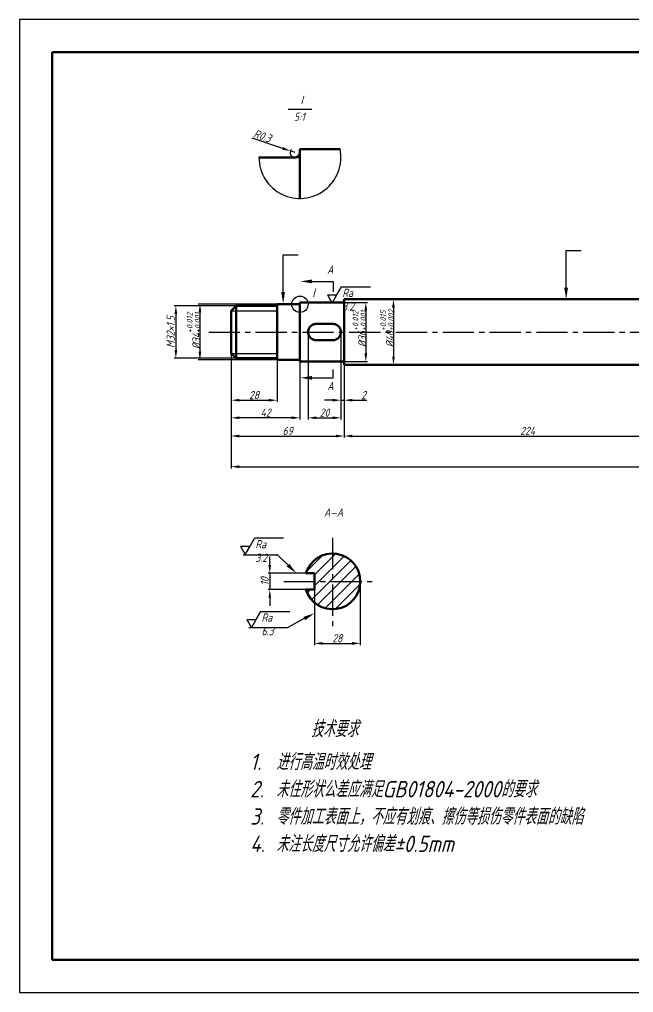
# Model space of a CAD drawing. Header units: millimetres. Extents: x -1183 to 2192, y -627 to 612.
# Drawn here: x 519 to 894, y -627 to -33 of the extents above; entities that cross this region are included whole.
import ezdxf
from ezdxf import colors
from ezdxf.entities.mleader import LeaderData, LeaderLine
from ezdxf.math import Vec2, Vec3

# ---------------------------------------------------------------- set-up
doc = ezdxf.new("R2010")
doc.units = ezdxf.units.MM
doc.linetypes.add('CENTER2', pattern=[28.575, 19.05, -3.175, 3.175, -3.175])
doc.layers.add('6文字层', color=7, linetype='Continuous')
for name, color, linetype, lineweight in [('剖面线', 7, 'Continuous', 25), ('标注', 7, 'Continuous', 25), ('点划线', 7, 'CENTER2', 25), ('粗实线', 7, 'Continuous', 50), ('细实线', 7, 'Continuous', 25)]:
    doc.layers.add(name, color=color, linetype=linetype, lineweight=lineweight)
doc.styles.add('8', font='gbeitc.shx', dxfattribs={"height": 8, "bigfont": 'gbcbig.shx'})
doc.styles.add('标注字体', font='gbeitc.shx', dxfattribs={"height": 5, "bigfont": 'gbcbig.shx'})
doc.dimstyles.new('标注', dxfattribs={"dimtxt": 5, "dimasz": 5, "dimexe": 1, "dimexo": 0, "dimtad": 1, "dimdec": 1, "dimdsep": 46, "dimtxsty": '标注字体', "dimcen": -1, "dimadec": 0, "dimazin": 0, "dimtfac": 1, "dimtdec": 1, "dimtmove": 0, "dimatfit": 3, "dimfxl": 1, "dimarcsym": 0})
doc.dimstyles.new('轴径 标注', dxfattribs={"dimtxt": 5, "dimasz": 5, "dimexe": 1, "dimexo": 0, "dimtad": 1, "dimdec": 1, "dimdsep": 46, "dimtxsty": '标注字体', "dimcen": -1, "dimadec": 0, "dimazin": 0, "dimtfac": 1, "dimtdec": 1, "dimtmove": 0, "dimatfit": 3, "dimfxl": 1, "dimarcsym": 0})

# ---------------------------------------------------------------- blocks, each defined once
blk = doc.blocks.new('*D123')
at = {"layer": 'Defpoints', "color": 0, "transparency": 16777216}
for p in [(651.36, -207.88), (614.6, -239.88), (651.36, -239.88)]:
    blk.add_point(p, dxfattribs=at)
at = {"layer": '标注', "color": 0, "lineweight": -2, "transparency": 16777216}
for p, q in [((651.36, -207.88), (613.6, -207.88)), ((614.6, -212.88), (614.6, -234.88)), ((651.36, -239.88), (613.6, -239.88))]:
    blk.add_line(p, q, dxfattribs=at)
at = {"layer": '标注', "color": 0, "transparency": 16777216}
for points in [[(613.76, -212.88), (615.43, -212.88), (614.6, -207.88)], [(613.76, -234.88), (615.43, -234.88), (614.6, -239.88)]]:
    blk.add_solid(points, dxfattribs=at)
at = {"layer": '标注', "color": 0, "transparency": 16777216, "insert": (611.47, -223.88), "char_height": 5, "attachment_point": 5, "rotation": 90, "style": '标注字体'}
blk.add_mtext('M32×1.5', dxfattribs=at)
blk = doc.blocks.new('*D125')
at = {"layer": 'Defpoints', "color": 0, "transparency": 16777216}
for p in [(648.36, -223.88), (717.36, -243.88), (717.36, -287.32)]:
    blk.add_point(p, dxfattribs=at)
at = {"layer": '标注', "color": 0, "lineweight": -2, "transparency": 16777216}
for p, q in [((648.36, -223.88), (648.36, -288.32)), ((717.36, -243.88), (717.36, -288.32)), ((653.36, -287.32), (712.36, -287.32))]:
    blk.add_line(p, q, dxfattribs=at)
at = {"layer": '标注', "color": 0, "transparency": 16777216}
for points in [[(653.36, -286.49), (653.36, -288.16), (648.36, -287.32)], [(712.36, -286.49), (712.36, -288.16), (717.36, -287.32)]]:
    blk.add_solid(points, dxfattribs=at)
at = {"layer": '标注', "color": 0, "transparency": 16777216, "insert": (682.86, -284.2), "char_height": 5, "attachment_point": 5, "style": '标注字体'}
blk.add_mtext('69', dxfattribs=at)
blk = doc.blocks.new('*D126')
at = {"layer": 'Defpoints', "color": 0, "transparency": 16777216}
for p in [(648.36, -223.88), (676.36, -240.88), (676.36, -265.47)]:
    blk.add_point(p, dxfattribs=at)
at = {"layer": '标注', "color": 0, "lineweight": -2, "transparency": 16777216}
for p, q in [((648.36, -223.88), (648.36, -266.47)), ((676.36, -240.88), (676.36, -266.47)), ((653.36, -265.47), (671.36, -265.47))]:
    blk.add_line(p, q, dxfattribs=at)
at = {"layer": '标注', "color": 0, "transparency": 16777216}
for points in [[(653.36, -264.64), (653.36, -266.3), (648.36, -265.47)], [(671.36, -264.64), (671.36, -266.3), (676.36, -265.47)]]:
    blk.add_solid(points, dxfattribs=at)
at = {"layer": '标注', "color": 0, "transparency": 16777216, "insert": (662.36, -262.34), "char_height": 5, "attachment_point": 5, "style": '标注字体'}
blk.add_mtext('28', dxfattribs=at)
blk = doc.blocks.new('*D127')
at = {"layer": 'Defpoints', "color": 0, "transparency": 16777216}
for p in [(648.36, -223.88), (690.36, -223.88), (648.36, -276.21)]:
    blk.add_point(p, dxfattribs=at)
at = {"layer": '标注', "color": 0, "lineweight": -2, "transparency": 16777216}
for p, q in [((648.36, -223.88), (648.36, -277.21)), ((690.36, -223.88), (690.36, -277.21)), ((685.36, -276.21), (653.36, -276.21))]:
    blk.add_line(p, q, dxfattribs=at)
at = {"layer": '标注', "color": 0, "transparency": 16777216}
for points in [[(653.36, -275.37), (653.36, -277.04), (648.36, -276.21)], [(685.36, -275.37), (685.36, -277.04), (690.36, -276.21)]]:
    blk.add_solid(points, dxfattribs=at)
at = {"layer": '标注', "color": 0, "transparency": 16777216, "insert": (669.36, -273.08), "char_height": 5, "attachment_point": 5, "style": '标注字体'}
blk.add_mtext('42', dxfattribs=at)
blk = doc.blocks.new('*D128')
at = {"layer": 'Defpoints', "color": 0, "transparency": 16777216}
for p in [(695.36, -223.88), (715.36, -223.88), (715.36, -276.21)]:
    blk.add_point(p, dxfattribs=at)
at = {"layer": '标注', "color": 0, "lineweight": -2, "transparency": 16777216}
for p, q in [((695.36, -223.88), (695.36, -277.21)), ((715.36, -223.88), (715.36, -277.21)), ((700.36, -276.21), (710.36, -276.21))]:
    blk.add_line(p, q, dxfattribs=at)
at = {"layer": '标注', "color": 0, "transparency": 16777216}
for points in [[(700.36, -275.37), (700.36, -277.04), (695.36, -276.21)], [(710.36, -275.37), (710.36, -277.04), (715.36, -276.21)]]:
    blk.add_solid(points, dxfattribs=at)
at = {"layer": '标注', "color": 0, "transparency": 16777216, "insert": (705.36, -273.08), "char_height": 5, "attachment_point": 5, "style": '标注字体'}
blk.add_mtext('20', dxfattribs=at)
blk = doc.blocks.new('*D129')
at = {"layer": 'Defpoints', "color": 0, "transparency": 16777216}
for p in [(715.36, -223.88), (717.36, -223.88), (717.36, -265.47)]:
    blk.add_point(p, dxfattribs=at)
at = {"layer": '标注', "color": 0, "lineweight": -2, "transparency": 16777216}
for p, q in [((715.36, -223.88), (715.36, -266.47)), ((717.36, -223.88), (717.36, -266.47)), ((710.36, -265.47), (705.36, -265.47)), ((715.36, -265.47), (717.36, -265.47)), ((722.36, -265.47), (731.11, -265.47))]:
    blk.add_line(p, q, dxfattribs=at)
at = {"layer": '标注', "color": 0, "transparency": 16777216}
for points in [[(710.36, -264.64), (710.36, -266.3), (715.36, -265.47)], [(722.36, -264.64), (722.36, -266.3), (717.36, -265.47)]]:
    blk.add_solid(points, dxfattribs=at)
at = {"layer": '标注', "color": 0, "transparency": 16777216, "insert": (729.23, -262.34), "char_height": 5, "attachment_point": 5, "style": '标注字体'}
blk.add_mtext('2', dxfattribs=at)
blk = doc.blocks.new('*D136')
at = {"layer": 'Defpoints', "color": 0, "transparency": 16777216}
for p in [(717.36, -223.88), (941.36, -223.88), (941.36, -287.32)]:
    blk.add_point(p, dxfattribs=at)
at = {"layer": '标注', "color": 0, "lineweight": -2, "transparency": 16777216}
for p, q in [((717.36, -223.88), (717.36, -288.32)), ((941.36, -223.88), (941.36, -288.32)), ((722.36, -287.32), (936.36, -287.32))]:
    blk.add_line(p, q, dxfattribs=at)
at = {"layer": '标注', "color": 0, "transparency": 16777216}
for points in [[(722.36, -286.49), (722.36, -288.16), (717.36, -287.32)], [(936.36, -286.49), (936.36, -288.16), (941.36, -287.32)]]:
    blk.add_solid(points, dxfattribs=at)
at = {"layer": '标注', "color": 0, "transparency": 16777216, "insert": (829.36, -284.2), "char_height": 5, "attachment_point": 5, "style": '标注字体'}
blk.add_mtext('224', dxfattribs=at)
blk = doc.blocks.new('*D137')
at = {"layer": 'Defpoints', "color": 0, "transparency": 16777216}
for p in [(648.36, -223.88), (1212.36, -223.88), (1212.36, -306.06)]:
    blk.add_point(p, dxfattribs=at)
at = {"layer": '标注', "color": 0, "lineweight": -2, "transparency": 16777216}
for p, q in [((648.36, -223.88), (648.36, -307.06)), ((1212.36, -223.88), (1212.36, -307.06)), ((653.36, -306.06), (1207.36, -306.06))]:
    blk.add_line(p, q, dxfattribs=at)
at = {"layer": '标注', "color": 0, "transparency": 16777216}
for points in [[(653.36, -305.23), (653.36, -306.9), (648.36, -306.06)], [(1207.36, -305.23), (1207.36, -306.9), (1212.36, -306.06)]]:
    blk.add_solid(points, dxfattribs=at)
at = {"layer": '标注', "color": 0, "transparency": 16777216, "insert": (930.36, -302.94), "char_height": 5, "attachment_point": 5, "style": '标注字体'}
blk.add_mtext('564', dxfattribs=at)
blk = doc.blocks.new('*D142')
at = {"layer": 'Defpoints', "color": 0, "transparency": 16777216}
for p in [(684.52, -113.34), (687.36, -114.32)]:
    blk.add_point(p, dxfattribs=at)
at = {"layer": '标注', "color": 0, "lineweight": -2, "transparency": 16777216}
for p, q in [((661.06, -105.24), (679.8, -111.71)), ((687.36, -114.32), (684.52, -113.34))]:
    blk.add_line(p, q, dxfattribs=at)
blk.add_arc((687.36, -114.32), 3, 141.8437, 270, dxfattribs=at)
at = {"layer": '标注', "color": 0, "transparency": 16777216}
blk.add_solid([(680.07, -110.92), (679.52, -112.5), (684.52, -113.34)], dxfattribs=at)
at = {"layer": '标注', "color": 0, "transparency": 16777216, "insert": (667.44, -104.14), "char_height": 5, "attachment_point": 5, "rotation": 340.94229, "style": '标注字体'}
blk.add_mtext('R0.3', dxfattribs=at)
blk = doc.blocks.new('*D149')
at = {"layer": 'Defpoints', "color": 0, "transparency": 16777216}
for p in [(683.06, -206.88), (629.32, -240.88), (683.06, -240.88)]:
    blk.add_point(p, dxfattribs=at)
at = {"layer": '标注', "color": 0, "lineweight": -2, "transparency": 16777216}
for p, q in [((683.06, -206.88), (628.32, -206.88)), ((629.32, -211.88), (629.32, -235.88)), ((683.06, -240.88), (628.32, -240.88))]:
    blk.add_line(p, q, dxfattribs=at)
at = {"layer": '标注', "color": 0, "transparency": 16777216}
for points in [[(628.48, -211.88), (630.15, -211.88), (629.32, -206.88)], [(628.48, -235.88), (630.15, -235.88), (629.32, -240.88)]]:
    blk.add_solid(points, dxfattribs=at)
at = {"layer": '标注', "color": 0, "transparency": 16777216, "insert": (625.48, -223.14), "char_height": 5, "attachment_point": 5, "rotation": 90, "style": '标注字体'}
blk.add_mtext('%%C34{\\H0.7x;\\S+0.012^ +0.001;}', dxfattribs=at)
blk = doc.blocks.new('*D150')
at = {"layer": 'Defpoints', "color": 0, "transparency": 16777216}
for p in [(703.36, -205.88), (703.36, -241.88), (730.58, -241.88)]:
    blk.add_point(p, dxfattribs=at)
at = {"layer": '标注', "color": 0, "lineweight": -2, "transparency": 16777216}
for p, q in [((703.36, -205.88), (731.58, -205.88)), ((730.58, -210.88), (730.58, -236.88)), ((703.36, -241.88), (731.58, -241.88))]:
    blk.add_line(p, q, dxfattribs=at)
at = {"layer": '标注', "color": 0, "transparency": 16777216}
for points in [[(729.75, -210.88), (731.42, -210.88), (730.58, -205.88)], [(729.75, -236.88), (731.42, -236.88), (730.58, -241.88)]]:
    blk.add_solid(points, dxfattribs=at)
at = {"layer": '标注', "color": 0, "transparency": 16777216, "insert": (726.75, -221.93), "char_height": 5, "attachment_point": 5, "rotation": 90, "style": '标注字体'}
blk.add_mtext('%%C36{\\H0.7x;\\S+0.012^ +0.001;}', dxfattribs=at)
blk = doc.blocks.new('*D151')
at = {"layer": 'Defpoints', "color": 0, "transparency": 16777216}
for p in [(717.36, -203.88), (717.36, -243.88), (747.46, -243.88)]:
    blk.add_point(p, dxfattribs=at)
at = {"layer": '标注', "color": 0, "lineweight": -2, "transparency": 16777216}
for p, q in [((717.36, -203.88), (748.46, -203.88)), ((747.46, -208.88), (747.46, -238.88)), ((717.36, -243.88), (748.46, -243.88))]:
    blk.add_line(p, q, dxfattribs=at)
at = {"layer": '标注', "color": 0, "transparency": 16777216}
for points in [[(746.63, -208.88), (748.29, -208.88), (747.46, -203.88)], [(746.63, -238.88), (748.29, -238.88), (747.46, -243.88)]]:
    blk.add_solid(points, dxfattribs=at)
at = {"layer": '标注', "color": 0, "transparency": 16777216, "insert": (743.63, -221.67), "char_height": 5, "attachment_point": 5, "rotation": 90, "style": '标注字体'}
blk.add_mtext('%%C40{\\H0.7x;\\S+0.015^ +0.002;}', dxfattribs=at)
blk = doc.blocks.new('*D157')
at = {"layer": 'Defpoints', "color": 0, "transparency": 16777216}
for p in [(696.57, -371.08), (671.95, -381.08), (696.57, -381.08)]:
    blk.add_point(p, dxfattribs=at)
at = {"layer": '标注', "color": 0, "lineweight": -2, "transparency": 16777216}
for p, q in [((671.95, -366.08), (671.95, -361.08)), ((696.57, -371.08), (670.95, -371.08)), ((671.95, -371.08), (671.95, -381.08)), ((696.57, -381.08), (670.95, -381.08)), ((671.95, -386.08), (671.95, -391.08))]:
    blk.add_line(p, q, dxfattribs=at)
at = {"layer": '标注', "color": 0, "transparency": 16777216}
for points in [[(671.11, -366.08), (672.78, -366.08), (671.95, -371.08)], [(671.11, -386.08), (672.78, -386.08), (671.95, -381.08)]]:
    blk.add_solid(points, dxfattribs=at)
at = {"layer": '标注', "color": 0, "transparency": 16777216, "insert": (668.82, -376.08), "char_height": 5, "attachment_point": 5, "rotation": 90, "style": '标注字体'}
blk.add_mtext('10', dxfattribs=at)
blk = doc.blocks.new('*D158')
at = {"layer": 'Defpoints', "color": 0, "transparency": 16777216}
for p in [(699.19, -376.08), (727.19, -376.08), (727.19, -413.91)]:
    blk.add_point(p, dxfattribs=at)
at = {"layer": '标注', "color": 0, "lineweight": -2, "transparency": 16777216}
for p, q in [((699.19, -376.08), (699.19, -414.91)), ((727.19, -376.08), (727.19, -414.91)), ((704.19, -413.91), (722.19, -413.91))]:
    blk.add_line(p, q, dxfattribs=at)
at = {"layer": '标注', "color": 0, "transparency": 16777216}
for points in [[(704.19, -413.08), (704.19, -414.74), (699.19, -413.91)], [(722.19, -413.08), (722.19, -414.74), (727.19, -413.91)]]:
    blk.add_solid(points, dxfattribs=at)
at = {"layer": '标注', "color": 0, "transparency": 16777216, "insert": (713.19, -410.79), "char_height": 5, "attachment_point": 5, "style": '标注字体'}
blk.add_mtext('28', dxfattribs=at)

msp = doc.modelspace()

# ---------------------------------------------------------------- hatches: boundary and pattern name
at = {"layer": '剖面线'}
h = msp.add_hatch(dxfattribs=at)
h.set_pattern_fill('ANSI31', color=256, scale=1.5)
h.set_pattern_definition([(45, (0, -20.5256), (-3.367596, 3.367596), [])])
h.paths.add_polyline_path([(710.194, -359.076, 0.3292444), (693.946, -371.076), (699.194, -371.076), (699.194, -376.076), (710.194, -376.076)])
h.paths.add_polyline_path([(710.194, -359.076), (710.194, -376.076), (727.194, -376.076, 0.4142136)])
h.paths.add_polyline_path([(710.194, -376.076), (699.194, -376.076), (699.194, -381.076), (693.946, -381.076, 0.3292444), (710.194, -393.076)])
h.paths.add_polyline_path([(727.194, -376.076), (710.194, -376.076), (710.194, -393.076, 0.4142136)])
h.paths.add_polyline_path([(969.518, -356.076, 0.4142136), (949.518, -376.076), (969.518, -376.076)])
h.paths.add_polyline_path([(969.518, -356.076), (969.518, -376.076), (983.518, -376.076), (983.518, -371.076), (988.883, -371.076, 0.3419987)])
h.paths.add_polyline_path([(969.518, -376.076), (949.518, -376.076, 0.4142136), (969.518, -396.076)])
h.paths.add_polyline_path([(988.883, -381.076), (983.518, -381.076), (983.518, -376.076), (969.518, -376.076), (969.518, -396.076, 0.3419987)])
h.paths.add_polyline_path([(1160.623, -359.076, 0.4142136), (1143.623, -376.076), (1160.623, -376.076)])
h.paths.add_polyline_path([(1160.623, -359.076), (1160.623, -376.076), (1171.623, -376.076), (1171.623, -371.076), (1176.872, -371.076, 0.3292444)])
h.paths.add_polyline_path([(1160.623, -376.076), (1143.623, -376.076, 0.4142136), (1160.623, -393.076)])
h.paths.add_polyline_path([(1176.872, -381.076), (1171.623, -381.076), (1171.623, -376.076), (1160.623, -376.076), (1160.623, -393.076, 0.3292444)])

# ---------------------------------------------------------------- linework, layer by layer
at = {"color": 7, "linetype": 'Continuous', "lineweight": 50}
for p, q in [((689.759, -206.876), (676.359, -206.876)), ((676.359, -240.876), (676.359, -206.876)), ((716.359, -205.876), (690.359, -205.876)), ((939.359, -203.876), (717.359, -203.876)), ((700.359, -218.876), (710.359, -218.876)), ((710.359, -228.876), (700.359, -228.876)), ((676.359, -240.876), (689.759, -240.876)), ((690.359, -241.876), (716.359, -241.876)), ((717.359, -243.876), (939.359, -243.876))]:
    msp.add_line(p, q, dxfattribs=at)
for points, knots in [([(700.359, -228.876), (700.027, -228.876), (699.7, -228.843), (699.059, -228.715), (698.741, -228.619), (698.136, -228.367), (697.85, -228.214), (697.308, -227.851), (697.052, -227.641), (696.365, -226.953), (695.992, -226.398), (695.617, -225.497), (695.52, -225.18), (695.391, -224.534), (695.359, -224.209), (695.358, -223.553), (695.391, -223.22), (695.519, -222.577), (695.614, -222.265), (695.992, -221.354), (696.36, -220.804), (697.053, -220.111), (697.303, -219.905), (697.843, -219.543), (698.136, -219.386), (698.738, -219.135), (699.05, -219.039), (699.694, -218.91), (700.027, -218.876), (700.359, -218.876)], [0, 0, 0, 0, 0.0625, 0.0625, 0.125, 0.125, 0.1875, 0.1875, 0.25, 0.25, 0.375, 0.375, 0.4375, 0.4375, 0.5, 0.5, 0.5625, 0.5625, 0.625, 0.625, 0.75, 0.75, 0.8125, 0.8125, 0.875, 0.875, 0.9375, 0.9375, 1, 1, 1, 1]), ([(710.359, -218.876), (711.013, -218.876), (711.674, -219.008), (712.577, -219.384), (712.87, -219.54), (713.411, -219.903), (713.662, -220.109), (714.123, -220.57), (714.333, -220.825), (714.694, -221.364), (714.848, -221.651), (715.102, -222.26), (715.197, -222.574), (715.325, -223.214), (715.358, -223.546), (715.359, -224.205), (715.326, -224.53), (715.198, -225.174), (715.101, -225.493), (714.726, -226.397), (714.354, -226.952), (713.666, -227.64), (713.412, -227.849), (712.869, -228.213), (712.582, -228.366), (711.98, -228.617), (711.661, -228.715), (711.017, -228.843), (710.691, -228.876), (710.359, -228.876)], [0, 0, 0, 0, 0.125, 0.125, 0.1875, 0.1875, 0.25, 0.25, 0.3125, 0.3125, 0.375, 0.375, 0.4375, 0.4375, 0.5, 0.5, 0.5625, 0.5625, 0.625, 0.625, 0.75, 0.75, 0.8125, 0.8125, 0.875, 0.875, 0.9375, 0.9375, 1, 1, 1, 1])]:
    msp.add_open_spline(points, degree=3, knots=knots, dxfattribs=at)
at = {"layer": '标注'}
for p, q in [((683.077, -87.881), (697.641, -87.881)), ((680.458, -176.735), (689.35, -176.735)), ((853.244, -174.067), (862.137, -174.067)), ((710.554, -192.967), (710.554, -199.357)), ((707.151, -201.162), (712.924, -201.162)), ((707.151, -201.162), (710.037, -206.162)), ((710.037, -206.162), (712.924, -201.162)), ((712.924, -201.162), (715.811, -196.162)), ((715.811, -196.162), (733.419, -196.162)), ((710.554, -251.825), (710.554, -246.731)), ((659.885, -354.583), (662.772, -349.583)), ((662.772, -349.583), (680.38, -349.583)), ((654.112, -354.583), (659.885, -354.583)), ((654.112, -354.583), (656.998, -359.583)), ((656.998, -359.583), (659.885, -354.583)), ((655.696, -359.849), (676.21, -359.849)), ((663.618, -399.362), (666.505, -394.362)), ((666.505, -394.362), (684.113, -394.362)), ((657.845, -399.362), (663.618, -399.362)), ((657.845, -399.362), (660.732, -404.362)), ((660.732, -404.362), (663.618, -399.362)), ((682.166, -404.362), (659.233, -404.362))]:
    msp.add_line(p, q, dxfattribs=at)
msp.add_circle((690.359, -206.876), 5, dxfattribs=at)
msp.add_arc((690.359, -117.322), 25, 180, 11.536959, dxfattribs=at)
at = {"layer": '点划线'}
for p, q in [((634.697, -223.876), (1229.744, -223.876)), ((710.194, -349.486), (710.194, -403.505)), ((680.509, -376.076), (736.841, -376.076))]:
    msp.add_line(p, q, dxfattribs=at)
at = {"layer": '粗实线'}
for p, q in [((1339.118, -53.049), (539.118, -53.049)), ((539.118, -53.049), (539.118, -607.049)), ((690.359, -114.322), (690.359, -112.322)), ((690.359, -112.322), (714.853, -112.322)), ((687.359, -117.322), (665.359, -117.322)), ((690.359, -114.322), (690.359, -142.322)), ((648.359, -210.876), (651.359, -207.876)), ((676.359, -207.876), (651.359, -207.876)), ((651.359, -207.876), (651.359, -239.876)), ((690.359, -206.276), (690.359, -205.876)), ((690.359, -206.276), (690.359, -241.476)), ((717.359, -203.876), (717.359, -204.876)), ((717.359, -204.876), (717.359, -242.876)), ((648.359, -223.876), (648.359, -210.876)), ((648.359, -223.876), (648.359, -236.876)), ((648.359, -236.876), (651.359, -239.876)), ((676.359, -239.876), (651.359, -239.876)), ((690.359, -241.476), (690.359, -241.876)), ((717.359, -242.876), (717.359, -243.876)), ((699.194, -371.076), (693.946, -371.076)), ((699.194, -376.076), (699.194, -371.076)), ((699.194, -376.076), (699.194, -381.076)), ((699.194, -381.076), (693.946, -381.076)), ((539.118, -607.049), (1339.118, -607.049))]:
    msp.add_line(p, q, dxfattribs=at)
for centre, radius, start, end in [((687.359, -114.322), 3, 270, 0), ((689.759, -206.276), 0.6, 270, 0), ((716.359, -204.876), 1, 270, 0), ((689.759, -241.476), 0.6, 0, 90), ((716.359, -242.876), 1, 0, 90), ((710.194, -376.076), 17, 197.104635, 162.895365)]:
    msp.add_arc(centre, radius, start, end, dxfattribs=at)
at = {"layer": '细实线'}
for p, q in [((1359.118, -33.049), (519.118, -33.049)), ((519.118, -33.049), (519.118, -627.049)), ((648.359, -210.876), (676.359, -210.876)), ((648.359, -236.876), (676.359, -236.876)), ((519.118, -627.049), (1359.118, -627.049))]:
    msp.add_line(p, q, dxfattribs=at)

# ---------------------------------------------------------------- texts
at = {"layer": '6文字层', "attachment_point": 1, "style": '8'}
for s, width, insert, char_height in [('技术要求', 197.28596, (697.199, -461.152), 10), ('\\pxi-3,l3,t1,3;{\\H0.625x;1.^I进行高温时效处理\\P2.^I未住形状公差应满足GB01804-2000的要求\\P3.^I零件加工表面上，不应有划痕、擦伤等损伤零件表面的缺陷\\P4.^I未注长度尺寸允许偏差±0.5mm}', 378.73454, (659.936, -481.247), 16)]:
    msp.add_mtext_dynamic_manual_height_columns(s, width=width, gutter_width=80, heights=[0], dxfattribs=dict(at, insert=insert, char_height=char_height))
at = {"layer": '标注', "style": '标注字体'}
for s, p in [('Ⅰ', (688.866, -85.172)), ('5:1', (686.738, -94.922)), ('A', (706.942, -188.216)), ('Ⅰ', (696.08, -202.855)), ('A', (707.1, -259.216)), ('A—A', (704.997, -336.501))]:
    msp.add_text(s, height=5, dxfattribs=at).set_placement(p)
at = {"layer": '标注', "char_height": 5, "attachment_point": 1, "style": '标注字体'}
for s, insert in [('Ra 3.2', (716.218, -197.428)), ('Ra 3.2', (663.179, -350.849)), ('Ra 6.3', (666.913, -395.628))]:
    msp.add_mtext_dynamic_manual_height_columns(s, width=14.83215, gutter_width=25, heights=[0], dxfattribs=dict(at, insert=insert))

# ---------------------------------------------------------------- dimensions: what is measured, and where the dimension line sits
at = {"layer": '标注'}
dim = msp.add_radius_dim(center=(687.359, -114.322), mpoint=(684.523, -113.342), text='R0.3', dimstyle='标注', dxfattribs=at)
dim.commit()
dim.dimension.update_dxf_attribs({"geometry": '*D142', "text_midpoint": (666.423, -107.089), "dimtype": 164})
for base, p1, p2, angle, text, picture, middle in [((629.316, -240.876), (683.059, -206.876), (683.059, -240.876), 90, '<>{\\H0.7x;\\S+0.012^ +0.001;}', '*D149', (629.316, -223.142)), ((730.583, -241.876), (703.359, -205.876), (703.359, -241.876), 90, '<>{\\H0.7x;\\S+0.012^ +0.001;}', '*D150', (730.583, -221.933)), ((747.459, -243.876), (717.359, -203.876), (717.359, -243.876), 270, '<>{\\H0.7x;\\S+0.015^ +0.002;}', '*D151', (747.459, -221.673))]:
    dim = msp.add_linear_dim(base=base, p1=p1, p2=p2, angle=angle, text=text, dimstyle='轴径 标注', override={"dimpost": '%%C<>'}, dxfattribs=at)
    dim.commit()
    dim.dimension.update_dxf_attribs({"geometry": picture, "text_midpoint": middle, "dimtype": 160})
dim = msp.add_linear_dim(base=(614.596, -239.876), p1=(651.359, -207.876), p2=(651.359, -239.876), angle=270, text='M<>×1.5', dimstyle='标注', dxfattribs=at)
dim.commit()
dim.dimension.update_dxf_attribs({"geometry": '*D123', "text_midpoint": (611.471, -223.876)})
for base, p1, p2, angle, picture, middle in [((717.359, -287.324), (648.359, -223.876), (717.359, -243.876), 180, '*D125', (682.859, -284.199)), ((676.359, -265.469), (648.359, -223.876), (676.359, -240.876), 180, '*D126', (662.359, -262.344)), ((671.947, -381.076), (696.57, -371.076), (696.57, -381.076), 90, '*D157', (668.822, -376.076))]:
    dim = msp.add_linear_dim(base=base, p1=p1, p2=p2, angle=angle, dimstyle='标注', dxfattribs=at)
    dim.commit()
    dim.dimension.update_dxf_attribs({"geometry": picture, "text_midpoint": middle})
for base, p1, p2, picture, middle in [((648.359, -276.208), (690.359, -223.876), (648.359, -223.876), '*D127', (669.359, -273.083)), ((1212.359, -306.063), (648.359, -223.876), (1212.359, -223.876), '*D137', (930.359, -302.938)), ((717.359, -265.469), (715.359, -223.876), (717.359, -223.876), '*D129', (729.234, -262.344)), ((941.359, -287.324), (717.359, -223.876), (941.359, -223.876), '*D136', (829.359, -284.199)), ((727.194, -413.91), (699.194, -376.076), (727.194, -376.076), '*D158', (713.194, -410.785))]:
    dim = msp.add_linear_dim(base=base, p1=p1, p2=p2, dimstyle='标注', dxfattribs=at)
    dim.commit()
    dim.dimension.update_dxf_attribs({"geometry": picture, "text_midpoint": middle})
dim = msp.add_aligned_dim(p1=(695.359, -223.876), p2=(715.359, -223.876), distance=-52.331, dimstyle='标注', dxfattribs=at)
dim.commit()
dim.dimension.update_dxf_attribs({"geometry": '*D128', "text_midpoint": (705.359, -273.083)})

# ---------------------------------------------------------------- leaders
ml = msp.add_multileader_mtext('Standard', dxfattribs=at)
ml.set_content('', color=256)
ml.set_leader_properties()
ml.build(insert=Vec2(0, 0))
ml.multileader.update_dxf_attribs({"text_right_attachment_type": 6, "dogleg_length": 0.36, "arrow_head_size": 7})
ctx = ml.context
ctx.base_point, ctx.char_height, ctx.arrow_head_size, ctx.landing_gap_size, ctx.plane_origin = Vec3(853.244, -174.067), 7, 7, 0.09, Vec3(852.884, -203.766)
ctx.right_attachment = 6
notes = []
notes.append((ctx, [(0, (1, 1, 0), (852.884, -174.067), (1, 0), 0.36, [(0, [(852.884, -203.766)], 0, [])])]))
ctx.mtext.insert, ctx.mtext.flow_direction = Vec3(853.334, -170.567), 5
ml = msp.add_multileader_mtext('Standard', dxfattribs=at)
ml.set_content('', color=256)
ml.set_leader_properties()
ml.build(insert=Vec2(0, 0))
ml.multileader.update_dxf_attribs({"text_right_attachment_type": 6, "dogleg_length": 0.36, "arrow_head_size": 7})
ctx = ml.context
ctx.base_point, ctx.char_height, ctx.arrow_head_size, ctx.landing_gap_size, ctx.plane_origin = Vec3(680.458, -176.735), 7, 7, 0.09, Vec3(680.098, -206.434)
ctx.right_attachment = 6
notes.append((ctx, [(0, (1, 1, 0), (680.098, -176.735), (1, 0), 0.36, [(0, [(680.098, -206.434)], 0, [])])]))
ctx.mtext.insert, ctx.mtext.flow_direction = Vec3(680.548, -173.235), 5
ml = msp.add_multileader_mtext('Standard', dxfattribs=at)
ml.set_content('', color=256)
ml.set_leader_properties()
ml.build(insert=Vec2(0, 0))
ml.multileader.update_dxf_attribs({"text_right_attachment_type": 6, "dogleg_length": 0.36, "arrow_head_size": 7})
ctx = ml.context
ctx.base_point, ctx.char_height, ctx.arrow_head_size, ctx.landing_gap_size, ctx.plane_origin = Vec3(710.554, -192.967), 7, 7, 0.09, Vec3(690.655, -192.967)
ctx.right_attachment = 6
notes.append((ctx, [(0, (1, 1, 0), (710.194, -192.967), (1, 0), 0.36, [(0, [(690.655, -192.967)], 0, [])])]))
ctx.mtext.insert, ctx.mtext.flow_direction = Vec3(710.644, -189.467), 5
ml = msp.add_multileader_mtext('Standard', dxfattribs=at)
ml.set_content('', color=256)
ml.set_leader_properties()
ml.build(insert=Vec2(0, 0))
ml.multileader.update_dxf_attribs({"text_right_attachment_type": 6, "dogleg_length": 0.36, "arrow_head_size": 7})
ctx = ml.context
ctx.base_point, ctx.char_height, ctx.arrow_head_size, ctx.landing_gap_size, ctx.plane_origin = Vec3(710.554, -251.825), 7, 7, 0.09, Vec3(690.655, -251.825)
ctx.right_attachment = 6
notes.append((ctx, [(0, (1, 1, 0), (710.194, -251.825), (1, 0), 0.36, [(0, [(690.655, -251.825)], 0, [])])]))
ctx.mtext.insert, ctx.mtext.flow_direction = Vec3(710.644, -248.325), 5
ml = msp.add_multileader_mtext('Standard', dxfattribs=at)
ml.set_content('', color=256)
ml.set_leader_properties()
ml.build(insert=Vec2(0, 0))
ml.multileader.update_dxf_attribs({"text_right_attachment_type": 6, "dogleg_length": 0.36, "arrow_head_size": 7})
ctx = ml.context
ctx.base_point, ctx.char_height, ctx.arrow_head_size, ctx.landing_gap_size, ctx.plane_origin = Vec3(676.03, -356.349), 7, 7, 0.09, Vec3(688.124, -371.046)
ctx.right_attachment, ctx.text_align_type = 6, 2
notes.append((ctx, [(0, (1, 1, 0), (676.57, -359.849), (-1, 0), 0.36, [(0, [(688.124, -371.046)], 0, [])])]))
ctx.mtext.insert, ctx.mtext.alignment, ctx.mtext.flow_direction = Vec3(676.12, -352.849), 3, 5
ml = msp.add_multileader_mtext('Standard', dxfattribs=at)
ml.set_content('', color=256)
ml.set_leader_properties()
ml.build(insert=Vec2(0, 0))
ml.multileader.update_dxf_attribs({"text_right_attachment_type": 6, "dogleg_length": 0.36, "arrow_head_size": 7})
ctx = ml.context
ctx.base_point, ctx.char_height, ctx.arrow_head_size, ctx.landing_gap_size, ctx.plane_origin = Vec3(681.986, -400.862), 7, 7, 0.09, Vec3(699.194, -395.493)
ctx.right_attachment, ctx.text_align_type = 6, 2
notes.append((ctx, [(0, (1, 1, 0), (682.526, -404.362), (-1, 0), 0.36, [(0, [(699.194, -395.493)], 0, [])])]))
ctx.mtext.insert, ctx.mtext.alignment, ctx.mtext.flow_direction = Vec3(682.076, -397.362), 3, 5
for ctx, leaders in notes:
    for number, flags, end, landing, length, lines in leaders:
        leader = LeaderData()
        leader.index, (leader.has_last_leader_line, leader.has_dogleg_vector, leader.attachment_direction) = number, flags
        leader.last_leader_point, leader.dogleg_vector, leader.dogleg_length = Vec3(end), Vec3(landing), length
        for number, points, colour, breaks in lines:
            line = LeaderLine()
            line.index, line.vertices, line.color, line.breaks = number, Vec3.list(points), colors.encode_raw_color(colour), breaks
            leader.lines.append(line)
        ctx.leaders.append(leader)

doc.saveas('drawing.dxf')
